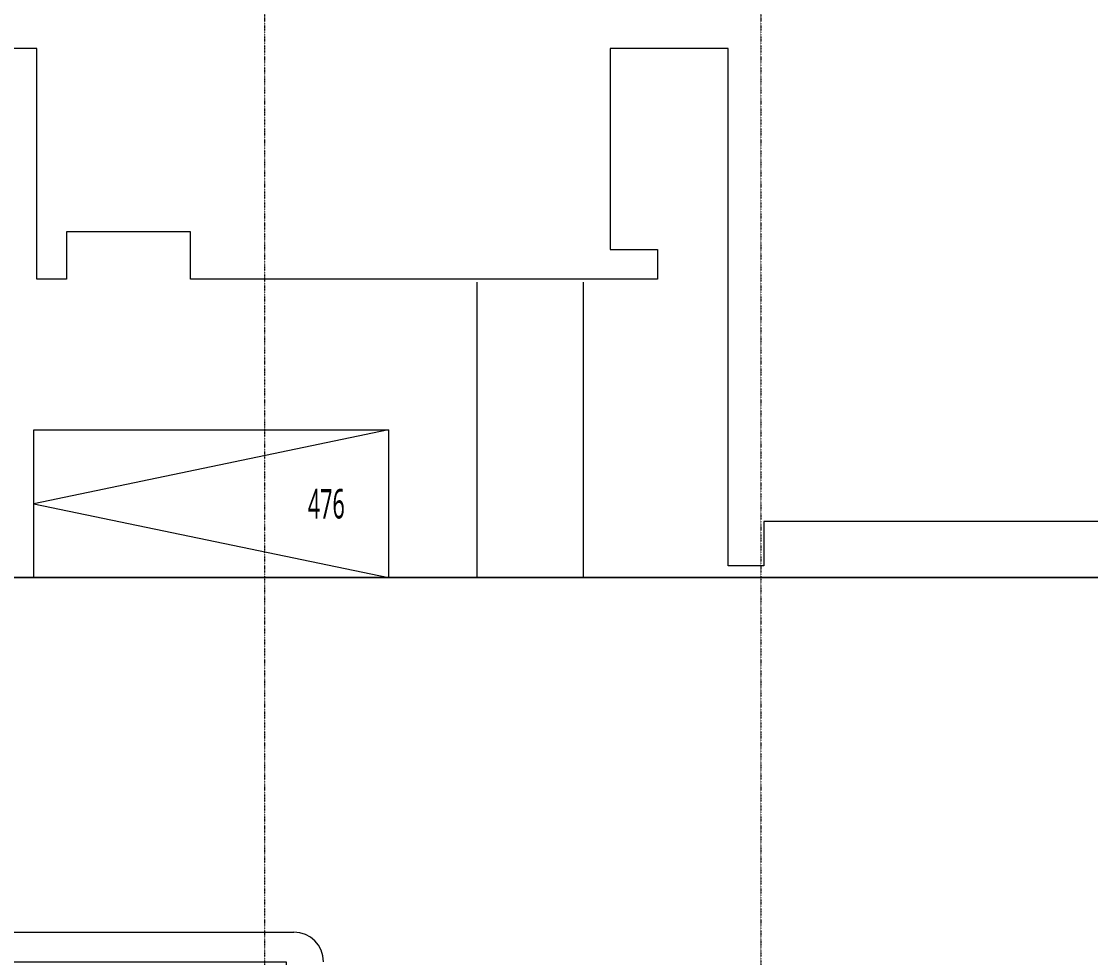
# Model space of a CAD drawing. Extents: x -76427 to 292734, y -42117 to 131250.
# Drawn here: x 189087 to 207182, y 99570 to 115410 of the extents above; entities that cross this region are included whole.
import ezdxf

# ---------------------------------------------------------------- set-up
doc = ezdxf.new("R2010")
doc.units = 0
doc.header["$LTSCALE"] = 10
doc.linetypes.add('H12PL1$0$JJP_三點線', pattern=[0.9, 0.3, -0.15, 0, -0.15, 0, -0.15, 0, -0.15])
doc.linetypes.add('XFM7P10ICA$0$H12PL1$0$JJP_三點線', pattern=[0.9, 0.3, -0.15, 0, -0.15, 0, -0.15, 0, -0.15])
for name, color, linetype in [('H12PL1$0$L10_14_PKG', 252, 'Continuous'), ('H12PL1$0$L10_14_PKG-NN', 252, 'Continuous'), ('H12PL1$0$L10_14_SITE', 252, 'Continuous'), ('H12PL1$0$L10_14_SUGATA2', 252, 'Continuous'), ('H12PL1$0$S-GRID', 252, 'Continuous'), ('XFM7P10ICA$0$H12PL1$0$L-ROAD', 252, 'Continuous'), ('XFM7P10ICA$0$H12PL1$0$S-GRID', 252, 'Continuous')]:
    doc.layers.add(name, color=color, linetype=linetype)
doc.styles.add('H12PL1$0$Standard', font='', dxfattribs={"width": 0.8})
doc.styles.get('H12PL1$0$Standard').set_extended_font_data('Microsoft JhengHei')

# ---------------------------------------------------------------- blocks, each defined once
blk = doc.blocks.new('XFM7P10ICA$0$H12PL1')
at = {"layer": 'XFM7P10ICA$0$H12PL1$0$L-ROAD', "lineweight": 0, "flags": 128}
blk.add_lwpolyline([(127200, 90500), (151200, 90500), (151200, 99500), (193570, 99500), (193570, 90550), (243550, 90550), (243550, 97425), (243556.82, 97425, -0.39158949), (245800, 99500), (284591.7, 99500), (284623.03, 111500), (254650, 111578.26), (254600, 110000, -0.41421356), (250600, 106000), (18950, 106000, -0.41421356)], format="xyb", dxfattribs=at)
at = {"layer": 'XFM7P10ICA$0$H12PL1$0$S-GRID', "linetype": 'XFM7P10ICA$0$H12PL1$0$JJP_三點線', "lineweight": 0}
for p, q in [((193200, 128250), (193200, -28000)), ((201600, 128250), (201600, -28000))]:
    blk.add_line(p, q, dxfattribs=at)
blk = doc.blocks.new('XFM7P10ICA')
blk.add_blockref('XFM7P10ICA$0$H12PL1', (0, 0))
blk = doc.blocks.new('H12PL1')
at = {"layer": 'H12PL1$0$L10_14_PKG', "lineweight": 0, "flags": 128}
blk.add_lwpolyline([(195300, 108500), (195300, 106000), (189300, 106000), (189300, 108500)], close=True, dxfattribs=at)
blk.add_lwpolyline([(195300, 108500), (189300, 107250), (195300, 106000)], dxfattribs=at)
at = {"layer": 'H12PL1$0$L10_14_SITE', "lineweight": 0}
for p, q in [((196800, 106000), (196800, 111000)), ((198600, 106000), (198600, 111000)), ((18950, 106000), (250600, 106000)), ((25250, 100000), (193700, 100000))]:
    blk.add_line(p, q, dxfattribs=at)
blk.add_arc((193700, 99500), 500, 0, 90, dxfattribs=at)
at = {"layer": 'H12PL1$0$L10_14_SUGATA2', "lineweight": 0, "flags": 128}
blk.add_lwpolyline([(234550, 106950), (201650, 106950), (201650, 106200), (201050, 106200), (201050, 114950), (199050, 114950), (199050, 111550), (199850, 111550), (199850, 111050), (191950, 111050), (191950, 111850), (189850, 111850), (189850, 111050), (189350, 111050), (189350, 114950), (145050, 114950)], dxfattribs=at)
at = {"layer": 'H12PL1$0$S-GRID', "linetype": 'H12PL1$0$JJP_三點線', "lineweight": 0}
for p, q in [((193200, 128250), (193200, -28000)), ((201600, 128250), (201600, -28000))]:
    blk.add_line(p, q, dxfattribs=at)
at = {"layer": 'H12PL1$0$L10_14_PKG-NN', "linetype": 'Continuous', "lineweight": 0, "insert": (193934.94, 107245.88), "char_height": 500, "attachment_point": 4, "style": 'H12PL1$0$Standard'}
blk.add_mtext('\\A1;{\\W0.56;476}', dxfattribs=at)

msp = doc.modelspace()

# ---------------------------------------------------------------- block references
msp.add_blockref('XFM7P10ICA', (0, 0))

# ---------------------------------------------------------------- next in the draw order: block references
msp.add_blockref('H12PL1', (0, 0))

doc.saveas('drawing.dxf')
